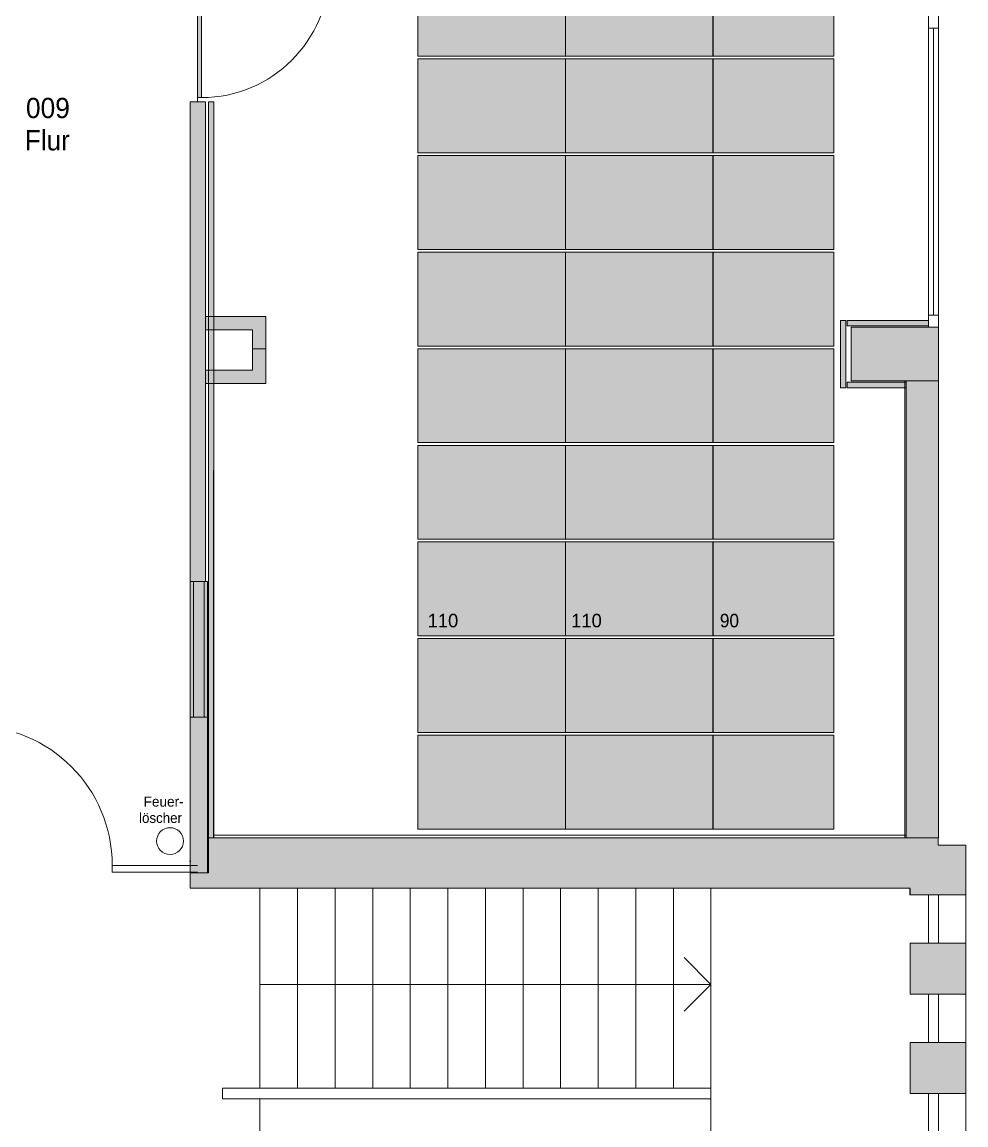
# Model space of a CAD drawing. Header units: inches. Extents: x 50200 to 250609, y 23637 to 115190.
# Drawn here: x 196906 to 203938, y 98886 to 107105 of the extents above; entities that cross this region are included whole.
import ezdxf

# ---------------------------------------------------------------- set-up
doc = ezdxf.new("R2010")
doc.units = ezdxf.units.IN
doc.header["$LTSCALE"] = 200
doc.header["$MEASUREMENT"] = 0
doc.header["$PDMODE"] = 34
doc.header["$PDSIZE"] = 5
doc.linetypes.add('Standardmuster', pattern=[0])
doc.linetypes.add('Volllinie', pattern=[0])
doc.layers.add('Grundebene', color=7, linetype='Continuous')
doc.styles.add('ARIAL', font='arial.ttf', dxfattribs={"height": 0.2})

# ---------------------------------------------------------------- blocks, each defined once
blk = doc.blocks.new('Color_Area-1F44')
at = {"layer": 'Grundebene', "true_color": 0x000000, "transparency": 33554687}
blk.add_hatch(color=18, dxfattribs=at).paths.add_polyline_path([(202053, 101790.7), (202953, 101790.7), (202953, 101090.7), (202053, 101090.7)], flags=0)
at = {"layer": 'Grundebene', "color": 18, "linetype": 'Volllinie', "lineweight": 13, "true_color": 0x000000}
for p, q in [((202053, 101790.7), (202953, 101790.7)), ((202053, 101090.7), (202053, 101790.7)), ((202953, 101790.7), (202953, 101090.7)), ((202953, 101090.7), (202053, 101090.7))]:
    blk.add_line(p, q, dxfattribs=at)
blk = doc.blocks.new('Color_Area-1F4A')
at = {"layer": 'Grundebene', "true_color": 0x000000, "transparency": 33554687}
blk.add_hatch(color=18, dxfattribs=at).paths.add_polyline_path([(200954.3, 101790.7), (202054.3, 101790.7), (202054.3, 101090.7), (200954.3, 101090.7)], flags=0)
at = {"layer": 'Grundebene', "color": 18, "linetype": 'Volllinie', "lineweight": 13, "true_color": 0x000000}
for p, q in [((200954.3, 101790.7), (202054.3, 101790.7)), ((200954.3, 101090.7), (200954.3, 101790.7)), ((202054.3, 101790.7), (202054.3, 101090.7)), ((202054.3, 101090.7), (200954.3, 101090.7))]:
    blk.add_line(p, q, dxfattribs=at)
blk = doc.blocks.new('Color_Area-1F50')
at = {"layer": 'Grundebene', "true_color": 0x000000, "transparency": 33554687}
blk.add_hatch(color=18, dxfattribs=at).paths.add_polyline_path([(199854.3, 101090.7), (200954.3, 101090.7), (200954.3, 101790.7), (199854.3, 101790.7)], flags=0)
at = {"layer": 'Grundebene', "color": 18, "linetype": 'Volllinie', "lineweight": 13, "true_color": 0x000000}
for p, q in [((200954.3, 101790.7), (199854.3, 101790.7)), ((199854.3, 101790.7), (199854.3, 101090.7)), ((200954.3, 101090.7), (200954.3, 101790.7)), ((199854.3, 101090.7), (200954.3, 101090.7))]:
    blk.add_line(p, q, dxfattribs=at)
blk = doc.blocks.new('Color_Area-1F56')
at = {"layer": 'Grundebene', "true_color": 0x000000, "transparency": 33554687}
blk.add_hatch(color=18, dxfattribs=at).paths.add_polyline_path([(202053, 102510.7), (202953, 102510.7), (202953, 101810.7), (202053, 101810.7)], flags=0)
at = {"layer": 'Grundebene', "color": 18, "linetype": 'Volllinie', "lineweight": 13, "true_color": 0x000000}
for p, q in [((202053, 102510.7), (202953, 102510.7)), ((202053, 101810.7), (202053, 102510.7)), ((202953, 102510.7), (202953, 101810.7)), ((202953, 101810.7), (202053, 101810.7))]:
    blk.add_line(p, q, dxfattribs=at)
blk = doc.blocks.new('Color_Area-1F5C')
at = {"layer": 'Grundebene', "true_color": 0x000000, "transparency": 33554687}
blk.add_hatch(color=18, dxfattribs=at).paths.add_polyline_path([(200954.3, 102510.7), (202054.3, 102510.7), (202054.3, 101810.7), (200954.3, 101810.7)], flags=0)
at = {"layer": 'Grundebene', "color": 18, "linetype": 'Volllinie', "lineweight": 13, "true_color": 0x000000}
for p, q in [((200954.3, 102510.7), (202054.3, 102510.7)), ((200954.3, 101810.7), (200954.3, 102510.7)), ((202054.3, 102510.7), (202054.3, 101810.7)), ((202054.3, 101810.7), (200954.3, 101810.7))]:
    blk.add_line(p, q, dxfattribs=at)
blk = doc.blocks.new('Color_Area-1F62')
at = {"layer": 'Grundebene', "true_color": 0x000000, "transparency": 33554687}
blk.add_hatch(color=18, dxfattribs=at).paths.add_polyline_path([(199854.3, 101810.7), (200954.3, 101810.7), (200954.3, 102510.7), (199854.3, 102510.7)], flags=0)
at = {"layer": 'Grundebene', "color": 18, "linetype": 'Volllinie', "lineweight": 13, "true_color": 0x000000}
for p, q in [((200954.3, 102510.7), (199854.3, 102510.7)), ((199854.3, 102510.7), (199854.3, 101810.7)), ((200954.3, 101810.7), (200954.3, 102510.7)), ((199854.3, 101810.7), (200954.3, 101810.7))]:
    blk.add_line(p, q, dxfattribs=at)
blk = doc.blocks.new('Color_Area-1F68')
at = {"layer": 'Grundebene', "true_color": 0x000000, "transparency": 33554687}
blk.add_hatch(color=18, dxfattribs=at).paths.add_polyline_path([(202053, 103230.7), (202953, 103230.7), (202953, 102530.7), (202053, 102530.7)], flags=0)
at = {"layer": 'Grundebene', "color": 18, "linetype": 'Volllinie', "lineweight": 13, "true_color": 0x000000}
for p, q in [((202053, 103230.7), (202953, 103230.7)), ((202053, 102530.7), (202053, 103230.7)), ((202953, 103230.7), (202953, 102530.7)), ((202953, 102530.7), (202053, 102530.7))]:
    blk.add_line(p, q, dxfattribs=at)
blk = doc.blocks.new('Color_Area-1F6E')
at = {"layer": 'Grundebene', "true_color": 0x000000, "transparency": 33554687}
blk.add_hatch(color=18, dxfattribs=at).paths.add_polyline_path([(200954.3, 103230.7), (202054.3, 103230.7), (202054.3, 102530.7), (200954.3, 102530.7)], flags=0)
at = {"layer": 'Grundebene', "color": 18, "linetype": 'Volllinie', "lineweight": 13, "true_color": 0x000000}
for p, q in [((200954.3, 103230.7), (202054.3, 103230.7)), ((200954.3, 102530.7), (200954.3, 103230.7)), ((202054.3, 103230.7), (202054.3, 102530.7)), ((202054.3, 102530.7), (200954.3, 102530.7))]:
    blk.add_line(p, q, dxfattribs=at)
blk = doc.blocks.new('Color_Area-1F74')
at = {"layer": 'Grundebene', "true_color": 0x000000, "transparency": 33554687}
blk.add_hatch(color=18, dxfattribs=at).paths.add_polyline_path([(199854.3, 102530.7), (200954.3, 102530.7), (200954.3, 103230.7), (199854.3, 103230.7)], flags=0)
at = {"layer": 'Grundebene', "color": 18, "linetype": 'Volllinie', "lineweight": 13, "true_color": 0x000000}
for p, q in [((200954.3, 103230.7), (199854.3, 103230.7)), ((199854.3, 103230.7), (199854.3, 102530.7)), ((200954.3, 102530.7), (200954.3, 103230.7)), ((199854.3, 102530.7), (200954.3, 102530.7))]:
    blk.add_line(p, q, dxfattribs=at)
blk = doc.blocks.new('Color_Area-1F7A')
at = {"layer": 'Grundebene', "true_color": 0x000000, "transparency": 33554687}
blk.add_hatch(color=18, dxfattribs=at).paths.add_polyline_path([(202053, 103950.7), (202953, 103950.7), (202953, 103250.7), (202053, 103250.7)], flags=0)
at = {"layer": 'Grundebene', "color": 18, "linetype": 'Volllinie', "lineweight": 13, "true_color": 0x000000}
for p, q in [((202053, 103950.7), (202953, 103950.7)), ((202053, 103250.7), (202053, 103950.7)), ((202953, 103950.7), (202953, 103250.7)), ((202953, 103250.7), (202053, 103250.7))]:
    blk.add_line(p, q, dxfattribs=at)
blk = doc.blocks.new('Color_Area-1F80')
at = {"layer": 'Grundebene', "true_color": 0x000000, "transparency": 33554687}
blk.add_hatch(color=18, dxfattribs=at).paths.add_polyline_path([(200954.3, 103950.7), (202054.3, 103950.7), (202054.3, 103250.7), (200954.3, 103250.7)], flags=0)
at = {"layer": 'Grundebene', "color": 18, "linetype": 'Volllinie', "lineweight": 13, "true_color": 0x000000}
for p, q in [((200954.3, 103950.7), (202054.3, 103950.7)), ((200954.3, 103250.7), (200954.3, 103950.7)), ((202054.3, 103950.7), (202054.3, 103250.7)), ((202054.3, 103250.7), (200954.3, 103250.7))]:
    blk.add_line(p, q, dxfattribs=at)
blk = doc.blocks.new('Color_Area-1F86')
at = {"layer": 'Grundebene', "true_color": 0x000000, "transparency": 33554687}
blk.add_hatch(color=18, dxfattribs=at).paths.add_polyline_path([(199854.3, 103250.7), (200954.3, 103250.7), (200954.3, 103950.7), (199854.3, 103950.7)], flags=0)
at = {"layer": 'Grundebene', "color": 18, "linetype": 'Volllinie', "lineweight": 13, "true_color": 0x000000}
for p, q in [((200954.3, 103950.7), (199854.3, 103950.7)), ((199854.3, 103950.7), (199854.3, 103250.7)), ((200954.3, 103250.7), (200954.3, 103950.7)), ((199854.3, 103250.7), (200954.3, 103250.7))]:
    blk.add_line(p, q, dxfattribs=at)
blk = doc.blocks.new('Color_Area-1F8C')
at = {"layer": 'Grundebene', "true_color": 0x000000, "transparency": 33554687}
blk.add_hatch(color=18, dxfattribs=at).paths.add_polyline_path([(202053, 104670.7), (202953, 104670.7), (202953, 103970.7), (202053, 103970.7)], flags=0)
at = {"layer": 'Grundebene', "color": 18, "linetype": 'Volllinie', "lineweight": 13, "true_color": 0x000000}
for p, q in [((202053, 104670.7), (202953, 104670.7)), ((202053, 103970.7), (202053, 104670.7)), ((202953, 104670.7), (202953, 103970.7)), ((202953, 103970.7), (202053, 103970.7))]:
    blk.add_line(p, q, dxfattribs=at)
blk = doc.blocks.new('Color_Area-1F92')
at = {"layer": 'Grundebene', "true_color": 0x000000, "transparency": 33554687}
blk.add_hatch(color=18, dxfattribs=at).paths.add_polyline_path([(200954.3, 104670.7), (202054.3, 104670.7), (202054.3, 103970.7), (200954.3, 103970.7)], flags=0)
at = {"layer": 'Grundebene', "color": 18, "linetype": 'Volllinie', "lineweight": 13, "true_color": 0x000000}
for p, q in [((200954.3, 104670.7), (202054.3, 104670.7)), ((200954.3, 103970.7), (200954.3, 104670.7)), ((202054.3, 104670.7), (202054.3, 103970.7)), ((202054.3, 103970.7), (200954.3, 103970.7))]:
    blk.add_line(p, q, dxfattribs=at)
blk = doc.blocks.new('Color_Area-1F98')
at = {"layer": 'Grundebene', "true_color": 0x000000, "transparency": 33554687}
blk.add_hatch(color=18, dxfattribs=at).paths.add_polyline_path([(199854.3, 103970.7), (200954.3, 103970.7), (200954.3, 104670.7), (199854.3, 104670.7)], flags=0)
at = {"layer": 'Grundebene', "color": 18, "linetype": 'Volllinie', "lineweight": 13, "true_color": 0x000000}
for p, q in [((200954.3, 104670.7), (199854.3, 104670.7)), ((199854.3, 104670.7), (199854.3, 103970.7)), ((200954.3, 103970.7), (200954.3, 104670.7)), ((199854.3, 103970.7), (200954.3, 103970.7))]:
    blk.add_line(p, q, dxfattribs=at)
blk = doc.blocks.new('Color_Area-1F9E')
at = {"layer": 'Grundebene', "true_color": 0x000000, "transparency": 33554687}
blk.add_hatch(color=18, dxfattribs=at).paths.add_polyline_path([(202053, 105390.7), (202953, 105390.7), (202953, 104690.7), (202053, 104690.7)], flags=0)
at = {"layer": 'Grundebene', "color": 18, "linetype": 'Volllinie', "lineweight": 13, "true_color": 0x000000}
for p, q in [((202053, 105390.7), (202953, 105390.7)), ((202053, 104690.7), (202053, 105390.7)), ((202953, 105390.7), (202953, 104690.7)), ((202953, 104690.7), (202053, 104690.7))]:
    blk.add_line(p, q, dxfattribs=at)
blk = doc.blocks.new('Color_Area-1FA4')
at = {"layer": 'Grundebene', "true_color": 0x000000, "transparency": 33554687}
blk.add_hatch(color=18, dxfattribs=at).paths.add_polyline_path([(200954.3, 105390.7), (202054.3, 105390.7), (202054.3, 104690.7), (200954.3, 104690.7)], flags=0)
at = {"layer": 'Grundebene', "color": 18, "linetype": 'Volllinie', "lineweight": 13, "true_color": 0x000000}
for p, q in [((200954.3, 105390.7), (202054.3, 105390.7)), ((200954.3, 104690.7), (200954.3, 105390.7)), ((202054.3, 105390.7), (202054.3, 104690.7)), ((202054.3, 104690.7), (200954.3, 104690.7))]:
    blk.add_line(p, q, dxfattribs=at)
blk = doc.blocks.new('Color_Area-1FAA')
at = {"layer": 'Grundebene', "true_color": 0x000000, "transparency": 33554687}
blk.add_hatch(color=18, dxfattribs=at).paths.add_polyline_path([(199854.3, 104690.7), (200954.3, 104690.7), (200954.3, 105390.7), (199854.3, 105390.7)], flags=0)
at = {"layer": 'Grundebene', "color": 18, "linetype": 'Volllinie', "lineweight": 13, "true_color": 0x000000}
for p, q in [((200954.3, 105390.7), (199854.3, 105390.7)), ((199854.3, 105390.7), (199854.3, 104690.7)), ((200954.3, 104690.7), (200954.3, 105390.7)), ((199854.3, 104690.7), (200954.3, 104690.7))]:
    blk.add_line(p, q, dxfattribs=at)
blk = doc.blocks.new('Color_Area-1FB0')
at = {"layer": 'Grundebene', "true_color": 0x000000, "transparency": 33554687}
blk.add_hatch(color=18, dxfattribs=at).paths.add_polyline_path([(202053, 106110.7), (202953, 106110.7), (202953, 105410.7), (202053, 105410.7)], flags=0)
at = {"layer": 'Grundebene', "color": 18, "linetype": 'Volllinie', "lineweight": 13, "true_color": 0x000000}
for p, q in [((202053, 106110.7), (202953, 106110.7)), ((202053, 105410.7), (202053, 106110.7)), ((202953, 106110.7), (202953, 105410.7)), ((202953, 105410.7), (202053, 105410.7))]:
    blk.add_line(p, q, dxfattribs=at)
blk = doc.blocks.new('Color_Area-1FB6')
at = {"layer": 'Grundebene', "true_color": 0x000000, "transparency": 33554687}
blk.add_hatch(color=18, dxfattribs=at).paths.add_polyline_path([(200954.3, 106110.7), (202054.3, 106110.7), (202054.3, 105410.7), (200954.3, 105410.7)], flags=0)
at = {"layer": 'Grundebene', "color": 18, "linetype": 'Volllinie', "lineweight": 13, "true_color": 0x000000}
for p, q in [((200954.3, 106110.7), (202054.3, 106110.7)), ((200954.3, 105410.7), (200954.3, 106110.7)), ((202054.3, 106110.7), (202054.3, 105410.7)), ((202054.3, 105410.7), (200954.3, 105410.7))]:
    blk.add_line(p, q, dxfattribs=at)
blk = doc.blocks.new('Color_Area-1FBC')
at = {"layer": 'Grundebene', "true_color": 0x000000, "transparency": 33554687}
blk.add_hatch(color=18, dxfattribs=at).paths.add_polyline_path([(199854.3, 105410.7), (200954.3, 105410.7), (200954.3, 106110.7), (199854.3, 106110.7)], flags=0)
at = {"layer": 'Grundebene', "color": 18, "linetype": 'Volllinie', "lineweight": 13, "true_color": 0x000000}
for p, q in [((200954.3, 106110.7), (199854.3, 106110.7)), ((199854.3, 106110.7), (199854.3, 105410.7)), ((200954.3, 105410.7), (200954.3, 106110.7)), ((199854.3, 105410.7), (200954.3, 105410.7))]:
    blk.add_line(p, q, dxfattribs=at)
blk = doc.blocks.new('Color_Area-1FC2')
at = {"layer": 'Grundebene', "true_color": 0x000000, "transparency": 33554687}
blk.add_hatch(color=18, dxfattribs=at).paths.add_polyline_path([(202053, 106830.7), (202953, 106830.7), (202953, 106130.7), (202053, 106130.7)], flags=0)
at = {"layer": 'Grundebene', "color": 18, "linetype": 'Volllinie', "lineweight": 13, "true_color": 0x000000}
for p, q in [((202053, 106830.7), (202953, 106830.7)), ((202053, 106130.7), (202053, 106830.7)), ((202953, 106830.7), (202953, 106130.7)), ((202953, 106130.7), (202053, 106130.7))]:
    blk.add_line(p, q, dxfattribs=at)
blk = doc.blocks.new('Color_Area-1FC8')
at = {"layer": 'Grundebene', "true_color": 0x000000, "transparency": 33554687}
blk.add_hatch(color=18, dxfattribs=at).paths.add_polyline_path([(200954.3, 106830.7), (202054.3, 106830.7), (202054.3, 106130.7), (200954.3, 106130.7)], flags=0)
at = {"layer": 'Grundebene', "color": 18, "linetype": 'Volllinie', "lineweight": 13, "true_color": 0x000000}
for p, q in [((200954.3, 106830.7), (202054.3, 106830.7)), ((200954.3, 106130.7), (200954.3, 106830.7)), ((202054.3, 106830.7), (202054.3, 106130.7)), ((202054.3, 106130.7), (200954.3, 106130.7))]:
    blk.add_line(p, q, dxfattribs=at)
blk = doc.blocks.new('Color_Area-1FCE')
at = {"layer": 'Grundebene', "true_color": 0x000000, "transparency": 33554687}
blk.add_hatch(color=18, dxfattribs=at).paths.add_polyline_path([(199854.3, 106130.7), (200954.3, 106130.7), (200954.3, 106830.7), (199854.3, 106830.7)], flags=0)
at = {"layer": 'Grundebene', "color": 18, "linetype": 'Volllinie', "lineweight": 13, "true_color": 0x000000}
for p, q in [((200954.3, 106830.7), (199854.3, 106830.7)), ((199854.3, 106830.7), (199854.3, 106130.7)), ((200954.3, 106130.7), (200954.3, 106830.7)), ((199854.3, 106130.7), (200954.3, 106130.7))]:
    blk.add_line(p, q, dxfattribs=at)
blk = doc.blocks.new('Color_Area-1FD4')
at = {"layer": 'Grundebene', "true_color": 0x000000, "transparency": 33554687}
blk.add_hatch(color=18, dxfattribs=at).paths.add_polyline_path([(202053, 107550.7), (202953, 107550.7), (202953, 106850.7), (202053, 106850.7)], flags=0)
at = {"layer": 'Grundebene', "color": 18, "linetype": 'Volllinie', "lineweight": 13, "true_color": 0x000000}
for p, q in [((202053, 107550.7), (202953, 107550.7)), ((202053, 106850.7), (202053, 107550.7)), ((202953, 107550.7), (202953, 106850.7)), ((202953, 106850.7), (202053, 106850.7))]:
    blk.add_line(p, q, dxfattribs=at)
blk = doc.blocks.new('Color_Area-1FDA')
at = {"layer": 'Grundebene', "true_color": 0x000000, "transparency": 33554687}
blk.add_hatch(color=18, dxfattribs=at).paths.add_polyline_path([(200954.3, 107550.7), (202054.3, 107550.7), (202054.3, 106850.7), (200954.3, 106850.7)], flags=0)
at = {"layer": 'Grundebene', "color": 18, "linetype": 'Volllinie', "lineweight": 13, "true_color": 0x000000}
for p, q in [((200954.3, 107550.7), (202054.3, 107550.7)), ((200954.3, 106850.7), (200954.3, 107550.7)), ((202054.3, 107550.7), (202054.3, 106850.7)), ((202054.3, 106850.7), (200954.3, 106850.7))]:
    blk.add_line(p, q, dxfattribs=at)
blk = doc.blocks.new('Color_Area-1FE0')
at = {"layer": 'Grundebene', "true_color": 0x000000, "transparency": 33554687}
blk.add_hatch(color=18, dxfattribs=at).paths.add_polyline_path([(199854.3, 106850.7), (200954.3, 106850.7), (200954.3, 107550.7), (199854.3, 107550.7)], flags=0)
at = {"layer": 'Grundebene', "color": 18, "linetype": 'Volllinie', "lineweight": 13, "true_color": 0x000000}
for p, q in [((200954.3, 107550.7), (199854.3, 107550.7)), ((199854.3, 107550.7), (199854.3, 106850.7)), ((200954.3, 106850.7), (200954.3, 107550.7)), ((199854.3, 106850.7), (200954.3, 106850.7))]:
    blk.add_line(p, q, dxfattribs=at)
blk = doc.blocks.new('MText_92-2040')
at = {"layer": 'Grundebene', "color": 18, "lineweight": 18, "true_color": 0x000000, "style": 'ARIAL', "width": 0.972628}
blk.add_text('110', height=100.69, dxfattribs=at).set_placement((199927.7, 102594.4))
blk = doc.blocks.new('MText_93-2043')
at = {"layer": 'Grundebene', "color": 18, "lineweight": 18, "true_color": 0x000000, "style": 'ARIAL', "width": 0.972628}
blk.add_text('110', height=100.69, dxfattribs=at).set_placement((200997.2, 102594.4))
blk = doc.blocks.new('MText_94-2046')
at = {"layer": 'Grundebene', "color": 18, "lineweight": 18, "true_color": 0x000000, "style": 'ARIAL', "width": 0.911894}
blk.add_text('90', height=100.69, dxfattribs=at).set_placement((202105, 102594.4))
blk = doc.blocks.new('Gruppe-121-1F42')
at = {"layer": 'Grundebene', "color": 18, "linetype": 'Volllinie', "lineweight": 13, "true_color": 0x000000}
for points in [[(199854.3, 106850.7), (200954.3, 106850.7), (200954.3, 107550.7), (199854.3, 107550.7), (199854.3, 106850.7)], [(200954.3, 107550.7), (202054.3, 107550.7), (202054.3, 106850.7), (200954.3, 106850.7), (200954.3, 107550.7)], [(202053, 107550.7), (202953, 107550.7), (202953, 106850.7), (202053, 106850.7), (202053, 107550.7)], [(199854.3, 106130.7), (200954.3, 106130.7), (200954.3, 106830.7), (199854.3, 106830.7), (199854.3, 106130.7)], [(200954.3, 106830.7), (202054.3, 106830.7), (202054.3, 106130.7), (200954.3, 106130.7), (200954.3, 106830.7)], [(202053, 106830.7), (202953, 106830.7), (202953, 106130.7), (202053, 106130.7), (202053, 106830.7)], [(199854.3, 105410.7), (200954.3, 105410.7), (200954.3, 106110.7), (199854.3, 106110.7), (199854.3, 105410.7)], [(200954.3, 106110.7), (202054.3, 106110.7), (202054.3, 105410.7), (200954.3, 105410.7), (200954.3, 106110.7)], [(202053, 106110.7), (202953, 106110.7), (202953, 105410.7), (202053, 105410.7), (202053, 106110.7)], [(199854.3, 104690.7), (200954.3, 104690.7), (200954.3, 105390.7), (199854.3, 105390.7), (199854.3, 104690.7)], [(200954.3, 105390.7), (202054.3, 105390.7), (202054.3, 104690.7), (200954.3, 104690.7), (200954.3, 105390.7)], [(202053, 105390.7), (202953, 105390.7), (202953, 104690.7), (202053, 104690.7), (202053, 105390.7)], [(199854.3, 103970.7), (200954.3, 103970.7), (200954.3, 104670.7), (199854.3, 104670.7), (199854.3, 103970.7)], [(200954.3, 104670.7), (202054.3, 104670.7), (202054.3, 103970.7), (200954.3, 103970.7), (200954.3, 104670.7)], [(202053, 104670.7), (202953, 104670.7), (202953, 103970.7), (202053, 103970.7), (202053, 104670.7)], [(199854.3, 103250.7), (200954.3, 103250.7), (200954.3, 103950.7), (199854.3, 103950.7), (199854.3, 103250.7)], [(200954.3, 103950.7), (202054.3, 103950.7), (202054.3, 103250.7), (200954.3, 103250.7), (200954.3, 103950.7)], [(202053, 103950.7), (202953, 103950.7), (202953, 103250.7), (202053, 103250.7), (202053, 103950.7)], [(199854.3, 102530.7), (200954.3, 102530.7), (200954.3, 103230.7), (199854.3, 103230.7), (199854.3, 102530.7)], [(200954.3, 103230.7), (202054.3, 103230.7), (202054.3, 102530.7), (200954.3, 102530.7), (200954.3, 103230.7)], [(202053, 103230.7), (202953, 103230.7), (202953, 102530.7), (202053, 102530.7), (202053, 103230.7)], [(199854.3, 101810.7), (200954.3, 101810.7), (200954.3, 102510.7), (199854.3, 102510.7), (199854.3, 101810.7)], [(200954.3, 102510.7), (202054.3, 102510.7), (202054.3, 101810.7), (200954.3, 101810.7), (200954.3, 102510.7)], [(202053, 102510.7), (202953, 102510.7), (202953, 101810.7), (202053, 101810.7), (202053, 102510.7)], [(199854.3, 101090.7), (200954.3, 101090.7), (200954.3, 101790.7), (199854.3, 101790.7), (199854.3, 101090.7)], [(200954.3, 101790.7), (202054.3, 101790.7), (202054.3, 101090.7), (200954.3, 101090.7), (200954.3, 101790.7)], [(202053, 101790.7), (202953, 101790.7), (202953, 101090.7), (202053, 101090.7), (202053, 101790.7)]]:
    blk.add_lwpolyline(points, dxfattribs=at)
at = {"layer": 'Grundebene'}
for name in ['Color_Area-1FE0', 'Color_Area-1FDA', 'Color_Area-1FD4', 'Color_Area-1FCE', 'Color_Area-1FC8', 'Color_Area-1FC2', 'Color_Area-1FBC', 'Color_Area-1FB6', 'Color_Area-1FB0', 'Color_Area-1FAA', 'Color_Area-1FA4', 'Color_Area-1F9E', 'Color_Area-1F98', 'Color_Area-1F92', 'Color_Area-1F8C', 'Color_Area-1F86', 'Color_Area-1F80', 'Color_Area-1F7A', 'Color_Area-1F74', 'Color_Area-1F6E', 'Color_Area-1F68', 'MText_92-2040', 'MText_93-2043', 'MText_94-2046', 'Color_Area-1F62', 'Color_Area-1F5C', 'Color_Area-1F56', 'Color_Area-1F50', 'Color_Area-1F4A', 'Color_Area-1F44']:
    blk.add_blockref(name, (0, 0), dxfattribs=at)
blk = doc.blocks.new('Color_Area-2049')
at = {"layer": 'Grundebene', "true_color": 0x000000, "transparency": 33554687}
blk.add_hatch(color=18, dxfattribs=at).paths.add_polyline_path([(203493.5, 104430.5), (203733.5, 104430.5), (203733.5, 101025.2), (203493.5, 101025.2)], flags=0)
at = {"layer": 'Grundebene', "color": 18, "linetype": 'Volllinie', "lineweight": 13, "true_color": 0x000000}
for p, q in [((203493.5, 104430.5), (203733.5, 104430.5)), ((203493.5, 101025.2), (203493.5, 104430.5)), ((203733.5, 104430.5), (203733.5, 101025.2)), ((203733.5, 101025.2), (203493.5, 101025.2))]:
    blk.add_line(p, q, dxfattribs=at)
blk = doc.blocks.new('Color_Area-21C0')
at = {"layer": 'Grundebene', "true_color": 0x000000, "transparency": 33554687}
blk.add_hatch(color=18, dxfattribs=at).paths.add_polyline_path([(203733.5, 104830.5), (203733.5, 104430.5), (203083.5, 104430.5), (203083.5, 104830.5)], flags=0)
at = {"layer": 'Grundebene', "color": 18, "linetype": 'Volllinie', "lineweight": 13, "true_color": 0x000000}
blk.add_lwpolyline([(203733.5, 104830.5), (203733.5, 104430.5), (203083.5, 104430.5), (203083.5, 104830.5), (203733.5, 104830.5)], dxfattribs=at)
blk = doc.blocks.new('Color_Area-21C2')
at = {"layer": 'Grundebene', "true_color": 0x000000, "transparency": 33554687}
blk.add_hatch(color=18, dxfattribs=at).paths.add_polyline_path([(203519.5, 100600.2), (203938.5, 100600.2), (203938.5, 100970.5), (203731.5, 100970.5), (203731.5, 101025.2), (198294.8, 101025.2), (198294.8, 100765.2), (198158.5, 100765.2), (198158.5, 100650.3), (203519.5, 100650.3)], flags=0)
at = {"layer": 'Grundebene', "color": 18, "linetype": 'Volllinie', "lineweight": 13, "true_color": 0x000000}
for p, q in [((203731.5, 101025.2), (198294.8, 101025.2)), ((198294.8, 101025.2), (198294.8, 100765.2)), ((203731.5, 100970.5), (203731.5, 101025.2)), ((203938.5, 100970.5), (203731.5, 100970.5)), ((203938.5, 100600.2), (203938.5, 100970.5)), ((198294.8, 100765.2), (198158.5, 100765.2)), ((198158.5, 100765.2), (198158.5, 100650.3)), ((198158.5, 100650.3), (203519.5, 100650.3)), ((203519.5, 100650.3), (203519.5, 100600.2)), ((203519.5, 100600.2), (203938.5, 100600.2))]:
    blk.add_line(p, q, dxfattribs=at)
blk = doc.blocks.new('Color_Area-2200')
at = {"layer": 'Grundebene', "true_color": 0x000000, "transparency": 33554687}
blk.add_hatch(color=18, dxfattribs=at).paths.add_polyline_path([(203938.5, 100240.2), (203523.5, 100240.2), (203523.5, 99860.2), (203938.5, 99860.2)], flags=0)
at = {"layer": 'Grundebene', "color": 18, "linetype": 'Volllinie', "lineweight": 13, "true_color": 0x000000}
for p, q in [((203938.5, 100240.2), (203523.5, 100240.2)), ((203523.5, 100240.2), (203523.5, 99860.2)), ((203938.5, 99860.2), (203938.5, 100240.2)), ((203523.5, 99860.2), (203938.5, 99860.2))]:
    blk.add_line(p, q, dxfattribs=at)
blk = doc.blocks.new('Color_Area-2206')
at = {"layer": 'Grundebene', "true_color": 0x000000, "transparency": 33554687}
blk.add_hatch(color=18, dxfattribs=at).paths.add_polyline_path([(203938.5, 99500.2), (203523.5, 99500.2), (203523.5, 99120.2), (203938.5, 99120.2)], flags=0)
at = {"layer": 'Grundebene', "color": 18, "linetype": 'Volllinie', "lineweight": 13, "true_color": 0x000000}
for p, q in [((203938.5, 99500.2), (203523.5, 99500.2)), ((203523.5, 99500.2), (203523.5, 99120.2)), ((203938.5, 99120.2), (203938.5, 99500.2)), ((203523.5, 99120.2), (203938.5, 99120.2))]:
    blk.add_line(p, q, dxfattribs=at)
blk = doc.blocks.new('Color_Area-257F')
at = {"layer": 'Grundebene', "true_color": 0x000000, "transparency": 33554687}
blk.add_hatch(color=18, dxfattribs=at).paths.add_polyline_path([(203083.5, 104430.5), (203733.5, 104430.5), (203733.5, 104830.5), (203083.5, 104830.5)], flags=0)
at = {"layer": 'Grundebene', "color": 18, "linetype": 'Volllinie', "lineweight": 13, "true_color": 0x000000}
for p, q in [((203733.5, 104830.5), (203083.5, 104830.5)), ((203083.5, 104830.5), (203083.5, 104430.5)), ((203733.5, 104430.5), (203733.5, 104830.5)), ((203083.5, 104430.5), (203733.5, 104430.5))]:
    blk.add_line(p, q, dxfattribs=at)
blk = doc.blocks.new('MText_154-2656')
at = {"layer": 'Grundebene', "color": 18, "lineweight": 18, "true_color": 0x000000, "style": 'ARIAL', "width": 0.92313}
blk.add_text('Flur', height=151.03, dxfattribs=at).set_placement((196926.4, 106148.9))
blk = doc.blocks.new('MText_155-2659')
at = {"layer": 'Grundebene', "color": 18, "lineweight": 18, "true_color": 0x000000, "style": 'ARIAL', "width": 0.92938}
blk.add_text('009', height=151.03, dxfattribs=at).set_placement((196935, 106389.6))
blk = doc.blocks.new('Color_Area-2941')
at = {"layer": 'Grundebene', "true_color": 0x000000, "transparency": 33554687}
blk.add_hatch(color=18, dxfattribs=at).paths.add_polyline_path([(198273.1, 102935.2), (198273.1, 106509.9), (198158.5, 106509.9), (198158.5, 102935.2)], flags=0)
at = {"layer": 'Grundebene', "color": 18, "linetype": 'Volllinie', "lineweight": 13, "true_color": 0x000000}
for p, q in [((198273.1, 106509.9), (198158.5, 106509.9)), ((198158.5, 106509.9), (198158.5, 102935.2)), ((198273.1, 102935.2), (198273.1, 106509.9)), ((198158.5, 102935.2), (198273.1, 102935.2))]:
    blk.add_line(p, q, dxfattribs=at)
blk = doc.blocks.new('Color_Area-295F')
at = {"layer": 'Grundebene', "true_color": 0x000000, "transparency": 33554687}
blk.add_hatch(color=18, dxfattribs=at).paths.add_polyline_path([(198288.5, 101925.2), (198158.5, 101925.2), (198158.5, 100765.2), (198288.5, 100765.2), (198288.5, 100902.3)], flags=0)
at = {"layer": 'Grundebene', "color": 18, "linetype": 'Volllinie', "lineweight": 13, "true_color": 0x000000}
for p, q in [((198288.5, 101925.2), (198158.5, 101925.2)), ((198158.5, 101925.2), (198158.5, 100765.2)), ((198288.5, 100902.3), (198288.5, 101925.2)), ((198288.5, 100765.2), (198288.5, 100902.3)), ((198158.5, 100765.2), (198288.5, 100765.2))]:
    blk.add_line(p, q, dxfattribs=at)
blk = doc.blocks.new('Color_Area-2994')
at = {"layer": 'Grundebene', "true_color": 0xffffff, "transparency": 33554687}
blk.add_hatch(color=7, dxfattribs=at).paths.add_polyline_path([(198213.5, 107492.1), (198213.5, 106542.1), (198243.5, 106542.1), (198243.5, 107492.1)], flags=0)
at = {"layer": 'Grundebene', "color": 18, "linetype": 'Volllinie', "lineweight": 13, "true_color": 0x000000}
blk.add_lwpolyline([(198213.5, 107492.1), (198213.5, 106542.1), (198243.5, 106542.1), (198243.5, 107492.1), (198213.5, 107492.1)], dxfattribs=at)
blk = doc.blocks.new('Gruppe-156-2990')
at = {"layer": 'Grundebene', "color": 18, "linetype": 'Volllinie', "lineweight": 13, "true_color": 0x000000}
for p, q in [((198213.5, 107492.1), (198213.5, 107522.1)), ((198243.5, 107492.1), (199193.5, 107492.1)), ((198213.5, 106512.1), (198213.5, 106542.1))]:
    blk.add_line(p, q, dxfattribs=at)
blk.add_lwpolyline([(198213.5, 107492.1), (198243.5, 107492.1), (198243.5, 106542.1), (198213.5, 106542.1), (198213.5, 107492.1)], dxfattribs=at)
blk.add_arc((198243.5, 107492.1), 950, 270, 0, dxfattribs=at)
at = {"layer": 'Grundebene'}
blk.add_blockref('Color_Area-2994', (0, 0), dxfattribs=at)
blk = doc.blocks.new('Color_Area-29CE')
at = {"layer": 'Grundebene', "true_color": 0x000000, "transparency": 33554687}
blk.add_hatch(color=18, dxfattribs=at).paths.add_polyline_path([(198623.2, 104670.9), (198623.2, 104510.5), (198273.1, 104510.5), (198273.1, 104410.5), (198723.2, 104410.5), (198723.2, 104670.9)], flags=0)
at = {"layer": 'Grundebene', "color": 18, "linetype": 'Volllinie', "lineweight": 13, "true_color": 0x000000}
for p, q in [((198623.2, 104670.9), (198623.2, 104510.5)), ((198723.2, 104670.9), (198623.2, 104670.9)), ((198723.2, 104410.5), (198723.2, 104670.9)), ((198623.2, 104510.5), (198273.1, 104510.5)), ((198273.1, 104510.5), (198273.1, 104410.5)), ((198273.1, 104410.5), (198723.2, 104410.5))]:
    blk.add_line(p, q, dxfattribs=at)
blk = doc.blocks.new('Color_Area-29D5')
at = {"layer": 'Grundebene', "true_color": 0x000000, "transparency": 33554687}
blk.add_hatch(color=18, dxfattribs=at).paths.add_polyline_path([(198622.6, 104670.9), (198622.6, 104810.4), (198273.1, 104810.4), (198273.1, 104910.4), (198722.6, 104910.4), (198722.6, 104670.9)], flags=0)
at = {"layer": 'Grundebene', "color": 18, "linetype": 'Volllinie', "lineweight": 13, "true_color": 0x000000}
for p, q in [((198273.1, 104810.4), (198273.1, 104910.4)), ((198273.1, 104910.4), (198722.6, 104910.4)), ((198722.6, 104910.4), (198722.6, 104670.9)), ((198622.6, 104810.4), (198273.1, 104810.4)), ((198622.6, 104670.9), (198622.6, 104810.4)), ((198722.6, 104670.9), (198622.6, 104670.9))]:
    blk.add_line(p, q, dxfattribs=at)
blk = doc.blocks.new('Color_Area-29DF')
at = {"layer": 'Grundebene', "true_color": 0x000000, "transparency": 33554687}
blk.add_hatch(color=18, dxfattribs=at).paths.add_polyline_path([(198334.8, 106509.9), (198334.8, 101025.2), (198294.7, 101025.2), (198294.7, 106509.9)], flags=0)
at = {"layer": 'Grundebene', "color": 18, "linetype": 'Volllinie', "lineweight": 13, "true_color": 0x000000}
blk.add_lwpolyline([(198334.8, 106509.9), (198334.8, 101025.2), (198294.7, 101025.2), (198294.7, 106509.9), (198334.8, 106509.9)], dxfattribs=at)
blk = doc.blocks.new('Color_Area-2A91')
at = {"layer": 'Grundebene', "true_color": 0x000000, "transparency": 33554687}
blk.add_hatch(color=18, dxfattribs=at).paths.add_polyline_path([(198183.5, 101925.2), (198263.5, 101925.2), (198263.5, 102935.2), (198183.5, 102935.2)], flags=0)
at = {"layer": 'Grundebene', "color": 18, "linetype": 'Volllinie', "lineweight": 13, "true_color": 0x000000}
for p, q in [((198263.5, 102935.2), (198183.5, 102935.2)), ((198183.5, 102935.2), (198183.5, 101925.2)), ((198263.5, 101925.2), (198263.5, 102935.2)), ((198183.5, 101925.2), (198263.5, 101925.2))]:
    blk.add_line(p, q, dxfattribs=at)
blk = doc.blocks.new('Color_Area-2A97')
at = {"layer": 'Grundebene', "true_color": 0x000000, "transparency": 33554687}
blk.add_hatch(color=18, dxfattribs=at).paths.add_polyline_path([(198288.5, 102935.2), (198263.5, 102935.2), (198263.5, 101925.2), (198288.5, 101925.2)], flags=0)
at = {"layer": 'Grundebene', "color": 18, "linetype": 'Volllinie', "lineweight": 13, "true_color": 0x000000}
for p, q in [((198288.5, 102935.2), (198263.5, 102935.2)), ((198263.5, 102935.2), (198263.5, 101925.2)), ((198288.5, 101925.2), (198288.5, 102935.2)), ((198263.5, 101925.2), (198288.5, 101925.2))]:
    blk.add_line(p, q, dxfattribs=at)
blk = doc.blocks.new('Color_Area-2A9D')
at = {"layer": 'Grundebene', "true_color": 0x000000, "transparency": 33554687}
blk.add_hatch(color=18, dxfattribs=at).paths.add_polyline_path([(198183.5, 102935.2), (198158.5, 102935.2), (198158.5, 101925.2), (198183.5, 101925.2)], flags=0)
at = {"layer": 'Grundebene', "color": 18, "linetype": 'Volllinie', "lineweight": 13, "true_color": 0x000000}
for p, q in [((198183.5, 102935.2), (198158.5, 102935.2)), ((198158.5, 102935.2), (198158.5, 101925.2)), ((198183.5, 101925.2), (198183.5, 102935.2)), ((198158.5, 101925.2), (198183.5, 101925.2))]:
    blk.add_line(p, q, dxfattribs=at)
blk = doc.blocks.new('Gruppe-193-2A8F')
at = {"layer": 'Grundebene', "color": 18, "linetype": 'Volllinie', "lineweight": 13, "true_color": 0x000000}
for points in [[(198183.5, 102935.2), (198158.5, 102935.2), (198158.5, 101925.2), (198183.5, 101925.2), (198183.5, 102935.2)], [(198183.5, 101925.2), (198263.5, 101925.2), (198263.5, 102935.2), (198183.5, 102935.2), (198183.5, 101925.2)], [(198288.5, 102935.2), (198263.5, 102935.2), (198263.5, 101925.2), (198288.5, 101925.2), (198288.5, 102935.2)]]:
    blk.add_lwpolyline(points, dxfattribs=at)
at = {"layer": 'Grundebene'}
for name in ['Color_Area-2A9D', 'Color_Area-2A91', 'Color_Area-2A97']:
    blk.add_blockref(name, (0, 0), dxfattribs=at)
blk = doc.blocks.new('Color_Area-2ACB')
at = {"layer": 'Grundebene', "true_color": 0x000000, "transparency": 33554687}
blk.add_hatch(color=18, dxfattribs=at).paths.add_polyline_path([(203053.8, 104420.4), (203493.5, 104420.4), (203493.5, 104380.5), (203053.8, 104380.5)], flags=0)
at = {"layer": 'Grundebene', "color": 18, "linetype": 'Volllinie', "lineweight": 13, "true_color": 0x000000}
blk.add_lwpolyline([(203053.8, 104420.4), (203493.5, 104420.4), (203493.5, 104380.5), (203053.8, 104380.5), (203053.8, 104420.4)], dxfattribs=at)
blk = doc.blocks.new('Gruppe-201-2AC9')
at = {"layer": 'Grundebene', "color": 18, "linetype": 'Volllinie', "lineweight": 13, "true_color": 0x000000}
for p, q in [((203493.5, 104420.4), (203053.8, 104420.2)), ((203493.5, 104380.6), (203053.8, 104380.4))]:
    blk.add_line(p, q, dxfattribs=at)
at = {"layer": 'Grundebene'}
blk.add_blockref('Color_Area-2ACB', (0, 0), dxfattribs=at)
blk = doc.blocks.new('Color_Area-2AD1')
at = {"layer": 'Grundebene', "true_color": 0x000000, "transparency": 33554687}
blk.add_hatch(color=18, dxfattribs=at).paths.add_polyline_path([(203053.8, 104840.6), (203658.8, 104840.6), (203658.8, 104880.5), (203053.8, 104880.5)], flags=0)
at = {"layer": 'Grundebene', "color": 18, "linetype": 'Volllinie', "lineweight": 13, "true_color": 0x000000}
blk.add_lwpolyline([(203053.8, 104840.6), (203658.8, 104840.6), (203658.8, 104880.5), (203053.8, 104880.5), (203053.8, 104840.6)], dxfattribs=at)
blk = doc.blocks.new('Gruppe-202-2ACF')
at = {"layer": 'Grundebene', "color": 18, "linetype": 'Volllinie', "lineweight": 13, "true_color": 0x000000}
for p, q in [((203658.8, 104880.4), (203053.8, 104880.6)), ((203658.8, 104840.6), (203053.8, 104840.7))]:
    blk.add_line(p, q, dxfattribs=at)
at = {"layer": 'Grundebene'}
blk.add_blockref('Color_Area-2AD1', (0, 0), dxfattribs=at)
blk = doc.blocks.new('Color_Area-2AE4')
at = {"layer": 'Grundebene', "true_color": 0x000000, "transparency": 33554687}
blk.add_hatch(color=18, dxfattribs=at).paths.add_polyline_path([(203003, 104380.4), (203002.9, 104880.5), (203042.8, 104880.5), (203042.9, 104380.4)], flags=0)
at = {"layer": 'Grundebene', "color": 18, "linetype": 'Volllinie', "lineweight": 13, "true_color": 0x000000}
blk.add_lwpolyline([(203003, 104380.4), (203002.9, 104880.5), (203042.8, 104880.5), (203042.9, 104380.4), (203003, 104380.4)], dxfattribs=at)
blk = doc.blocks.new('Gruppe-205-2AE2')
at = {"layer": 'Grundebene', "color": 18, "linetype": 'Volllinie', "lineweight": 13, "true_color": 0x000000}
for p, q in [((203002.9, 104880.5), (203003.1, 104380.4)), ((203042.8, 104880.5), (203042.9, 104380.4))]:
    blk.add_line(p, q, dxfattribs=at)
at = {"layer": 'Grundebene'}
blk.add_blockref('Color_Area-2AE4', (0, 0), dxfattribs=at)
blk = doc.blocks.new('MText_2172-2B7D')
at = {"layer": 'Grundebene', "color": 18, "lineweight": 18, "true_color": 0x000000, "style": 'ARIAL'}
for s, width, p in [('Feuer-', 0.958754, (197811.7, 101257.9)), ('löscher', 0.940036, (197777.7, 101136.4))]:
    blk.add_text(s, height=75.52, dxfattribs=dict(at, width=width)).set_placement(p)
blk = doc.blocks.new('Gruppe-252-2B79')
at = {"layer": 'Grundebene', "color": 18, "linetype": 'Volllinie', "lineweight": 13, "true_color": 0x000000}
blk.add_circle((198008.5, 101000.9), 100, dxfattribs=at)
at = {"layer": 'Grundebene', "color": 18, "linetype": 'Standardmuster', "lineweight": 13, "true_color": 0x000000}
blk.add_point((198158.5, 100850.9), dxfattribs=at)
at = {"layer": 'Grundebene'}
blk.add_blockref('MText_2172-2B7D', (0, 0), dxfattribs=at)

msp = doc.modelspace()

# ---------------------------------------------------------------- linework, layer by layer
at = {"layer": 'Grundebene', "color": 18, "linetype": 'Volllinie', "lineweight": 13, "true_color": 0x000000}
for p, q in [((203658.5, 104830.5), (203658.5, 108310.5)), ((203733.5, 104830.5), (203733.5, 108310.5)), ((203658.5, 107060.5), (203733.5, 107060.5)), ((203696, 104920.5), (203696, 107060.5)), ((198294.8, 101025.2), (198294.8, 106509.9)), ((198295.6, 106509.9), (198335.6, 106509.9)), ((198333.5, 101025.2), (198335.6, 106509.9)), ((203658.5, 104920.5), (203733.5, 104920.5)), ((203483.5, 101025.2), (203483.5, 104430.5)), ((198334.8, 101044.7), (203493.5, 101045.2)), ((198348.5, 101025.2), (203733.5, 101025.2)), ((203733.5, 100970.5), (203938.5, 100970.5)), ((203938.5, 100970.5), (203938.5, 100600.2)), ((197577.7, 100820.3), (198213.5, 100820.3)), ((197577.7, 100770.3), (197577.7, 100820.3)), ((197577.7, 100770.3), (198213.5, 100770.3)), ((198158.5, 100650.3), (198158.5, 100765.2)), ((203523.5, 100650.3), (198158.5, 100650.3)), ((198678.4, 99159.9), (198678.4, 100650.3)), ((198958.4, 99159.9), (198958.4, 100650.3)), ((198958.4, 99159.9), (198958.4, 100635.3)), ((199238.4, 99159.9), (199238.4, 100650.3)), ((199238.4, 99159.9), (199238.4, 100635.3)), ((199518.4, 99159.9), (199518.4, 100650.3)), ((199518.4, 99159.9), (199518.4, 100635.3)), ((199798.4, 99159.9), (199798.4, 100650.3)), ((199798.4, 99159.9), (199798.4, 100635.3)), ((200078.4, 99159.9), (200078.4, 100650.3)), ((200078.4, 99159.9), (200078.4, 100635.3)), ((200358.4, 99159.9), (200358.4, 100650.3)), ((200358.4, 99159.9), (200358.4, 100650.3)), ((200638.4, 99159.9), (200638.4, 100650.3)), ((200638.4, 99159.9), (200638.4, 100650.3)), ((200918.4, 99159.9), (200918.4, 100650.3)), ((200918.4, 99159.9), (200918.4, 100650.3)), ((201198.4, 99159.9), (201198.4, 100650.3)), ((201198.4, 99159.9), (201198.4, 100650.3)), ((201478.4, 99159.9), (201478.4, 100650.3)), ((201478.4, 99159.9), (201478.4, 100650.3)), ((201758.4, 99159.9), (201758.4, 100650.3)), ((201758.4, 99159.9), (201758.4, 100650.3)), ((202038.4, 99159.9), (202038.4, 100650.3)), ((203523.5, 100600.2), (203523.5, 100647.7)), ((203938.5, 100600.2), (203523.5, 100600.2)), ((203658.5, 100600.2), (203658.5, 100240.2)), ((203733.5, 100600.2), (203733.5, 100240.2)), ((203938.5, 100600.2), (203938.5, 100240.2)), ((203523.5, 99860.2), (203523.5, 100240.2)), ((203938.5, 100240.2), (203523.5, 100240.2)), ((203938.5, 100240.2), (203938.5, 99860.2)), ((202038.4, 99932.8), (201838.4, 100132.8)), ((198678.4, 99932.8), (202038.4, 99932.8)), ((202038.4, 99932.8), (201838.4, 99732.8)), ((203938.5, 99860.2), (203523.5, 99860.2)), ((203658.5, 99860.2), (203658.5, 99500.2)), ((203733.5, 99860.2), (203733.5, 99500.2)), ((203938.5, 99860.2), (203938.5, 99500.2)), ((203523.5, 99120.2), (203523.5, 99500.2)), ((203938.5, 99500.2), (203523.5, 99500.2)), ((203938.5, 99500.2), (203938.5, 99120.2)), ((198398.4, 99159.9), (202038.4, 99159.9)), ((198398.4, 99159.9), (198398.4, 99079.9)), ((202038.4, 98719.9), (202038.4, 99159.9)), ((198398.4, 99079.9), (202038.4, 99079.9)), ((198678.4, 98799.9), (198678.4, 99079.9)), ((202038.4, 99079.9), (202038.4, 99066.7)), ((203938.5, 99120.2), (203523.5, 99120.2)), ((203658.5, 99120.2), (203658.5, 98760.2)), ((203733.5, 99120.2), (203733.5, 98760.2)), ((203938.5, 99120.2), (203938.5, 98760.2))]:
    msp.add_line(p, q, dxfattribs=at)
for points in [[(198273.1, 102935.2), (198273.1, 106509.9), (198158.5, 106509.9), (198158.5, 102935.2), (198273.1, 102935.2)], [(198324.7, 104910.4), (198723, 104910.4), (198723, 104670.9)], [(198324.7, 104510.5), (198623.2, 104510.5), (198623.2, 104810.4), (198324.7, 104810.4)], [(203083.5, 104430.5), (203733.5, 104430.5), (203733.5, 104830.5), (203083.5, 104830.5), (203083.5, 104430.5)], [(198723.2, 104670.9), (198723.2, 104410.5), (198324.7, 104410.5)], [(203493.5, 104430.5), (203733.5, 104430.5), (203733.5, 101025.2), (203493.5, 101025.2), (203493.5, 104430.5)], [(198288.5, 101925.2), (198158.5, 101925.2), (198158.5, 100765.2), (198288.5, 100765.2), (198288.5, 101925.2)], [(203519.5, 100600.2), (203938.5, 100600.2), (203938.5, 100970.5), (203731.5, 100970.5), (203731.5, 101025.2), (198294.8, 101025.2), (198294.8, 100765.2), (198158.5, 100765.2), (198158.5, 100650.3), (203519.5, 100650.3), (203519.5, 100600.2)], [(203938.5, 100240.2), (203523.5, 100240.2), (203523.5, 99860.2), (203938.5, 99860.2), (203938.5, 100240.2)], [(203523.5, 100240.2), (203938.5, 100240.2), (203938.5, 99860.2), (203523.5, 99860.2), (203523.5, 100240.2)], [(203938.5, 99500.2), (203523.5, 99500.2), (203523.5, 99120.2), (203938.5, 99120.2), (203938.5, 99500.2)], [(203523.5, 99500.2), (203938.5, 99500.2), (203938.5, 99120.2), (203523.5, 99120.2), (203523.5, 99500.2)]]:
    msp.add_lwpolyline(points, dxfattribs=at)
msp.add_arc((196537.7, 100820.3), 1040, 360, 90, dxfattribs=at)

# ---------------------------------------------------------------- block references
at = {"layer": 'Grundebene'}
for name in ['Gruppe-121-1F42', 'Gruppe-156-2990', 'MText_155-2659', 'Color_Area-2941', 'Color_Area-29DF', 'MText_154-2656', 'Color_Area-29D5', 'Gruppe-205-2AE2', 'Gruppe-202-2ACF', 'Color_Area-21C0', 'Color_Area-257F', 'Color_Area-29CE', 'Gruppe-201-2AC9', 'Color_Area-2049', 'Gruppe-193-2A8F', 'Color_Area-295F', 'Gruppe-252-2B79', 'Color_Area-21C2', 'Color_Area-2200', 'Color_Area-2206']:
    msp.add_blockref(name, (0, 0), dxfattribs=at)

doc.saveas('drawing.dxf')
